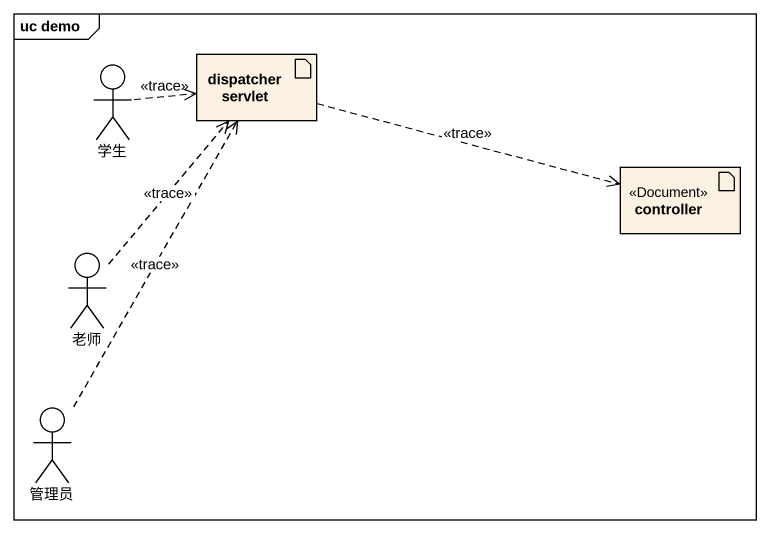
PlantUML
@startuml
mainframe uc demo
artifact dispatcherservlet
actor 学生
artifact controller <<Document>>
actor 老师
actor 管理员
dispatcherservlet .right.> controller : <<trace>>
学生 .right.> dispatcherservlet : <<trace>>
老师 .up.> dispatcherservlet : <<trace>>
管理员 .up.> dispatcherservlet : <<trace>>
@enduml
